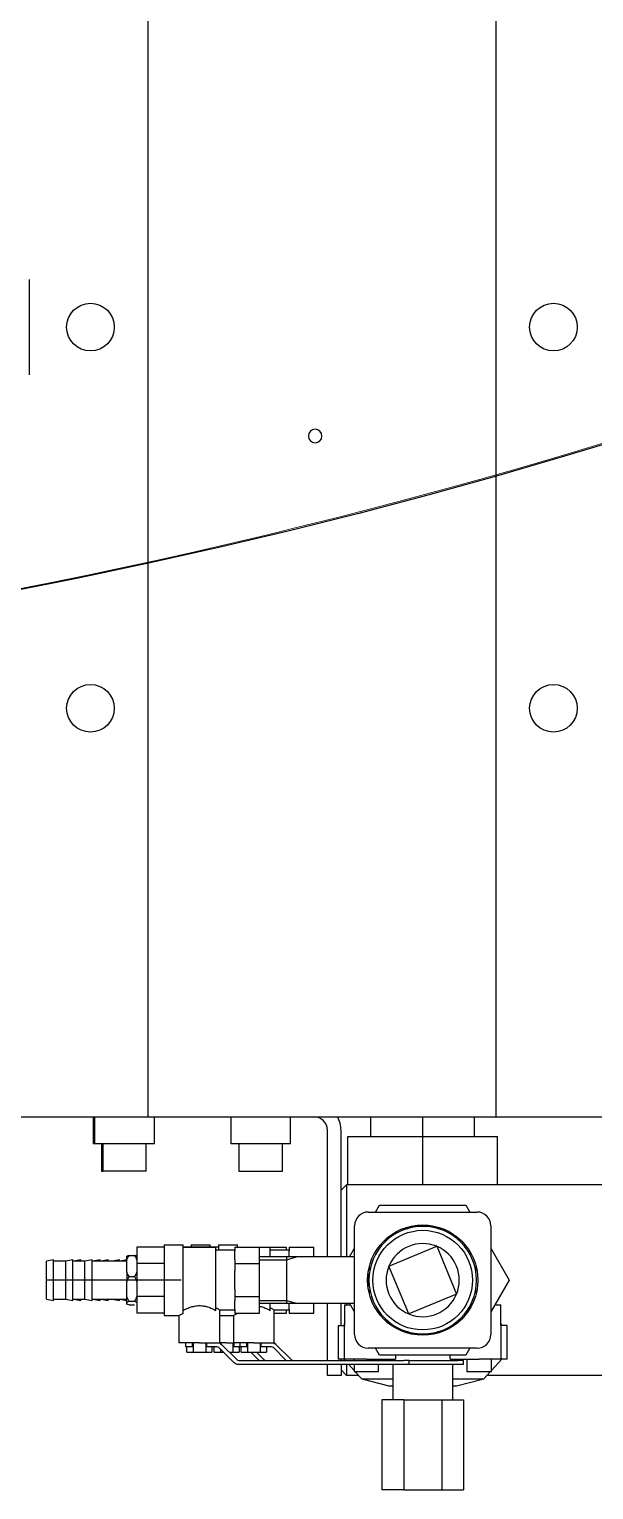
# Model space of a CAD drawing. Header units: millimetres. Extents: x 10462777 to 22643323, y 453826 to 1389191.
# Drawn here: x 11269581 to 11269782, y 577398 to 577918 of the extents above; entities that cross this region are included whole.
import ezdxf

# ---------------------------------------------------------------- set-up
doc = ezdxf.new("R2010")
doc.units = ezdxf.units.MM
doc.header["$LTSCALE"] = 200
doc.header["$MEASUREMENT"] = 0
doc.linetypes.add('CENTER', pattern=[2, 1.25, -0.25, 0.25, -0.25])
doc.linetypes.add('PHANTOM', pattern=[2.5, 1.25, -0.25, 0.25, -0.25, 0.25, -0.25])
for name, color, linetype in [('1', 1, 'CENTER'), ('11', 6, 'PHANTOM'), ('DV1_DEFAULT', 7, 'CONTINUOUS')]:
    doc.layers.add(name, color=color, linetype=linetype)
doc.layers.add('LAYOUT', color=8, linetype='CONTINUOUS', lineweight=25)

# ---------------------------------------------------------------- blocks, each defined once
blk = doc.blocks.new('r710ic')
at = {"layer": 'DV1_DEFAULT', "color": 7, "linetype": 'Continuous', "lineweight": 0}
blk.add_arc((272041.37, 104232.63), 2050.12, 337.10565, 23.79911, dxfattribs=at)
at = {"layer": 'LAYOUT', "color": 3}
blk.add_circle((272041.37, 104232.63), 2050.12, dxfattribs=at)

msp = doc.modelspace()

# ---------------------------------------------------------------- linework, layer by layer
at = {"layer": '1', "color": 15, "linetype": 'Continuous'}
for p, q in [((11269623.42769, 577530.84448), (11269623.42769, 578499.24522)), ((11269623.42769, 577530.84448), (11269623.42769, 578499.24522)), ((11269747.07319, 578499.24522), (11269747.07319, 577530.84448)), ((11269747.07319, 578499.24522), (11269747.07319, 577530.84448)), ((11269581.14736, 577828.62771), (11269581.14736, 577794.73368)), ((11269581.14736, 577828.62771), (11269581.14736, 577794.73368)), ((11269542.41133, 577530.84448), (11269623.42769, 577530.84448)), ((11269542.41133, 577530.84448), (11269623.42769, 577530.84448)), ((11269623.42769, 577530.84448), (11269641.87606, 577530.84448)), ((11269623.42769, 577530.84448), (11269641.87606, 577530.84448)), ((11269641.87606, 577530.84448), (11269660.07604, 577530.84448)), ((11269641.87606, 577530.84448), (11269660.07604, 577530.84448)), ((11269660.07604, 577530.84448), (11269710.42484, 577530.84448)), ((11269660.07604, 577530.84448), (11269710.42484, 577530.84448)), ((11269710.42484, 577530.84448), (11269728.62482, 577530.84448)), ((11269710.42484, 577530.84448), (11269728.62482, 577530.84448)), ((11269728.62482, 577530.84448), (11269747.07319, 577530.84448)), ((11269728.62482, 577530.84448), (11269747.07319, 577530.84448)), ((11269747.07319, 577530.84448), (11269828.08955, 577530.84448)), ((11269747.07319, 577530.84448), (11269828.08955, 577530.84448))]:
    msp.add_line(p, q, dxfattribs=at)
at = {"layer": '1', "color": 252, "linetype": 'Continuous'}
for p, q in [((11269603.90141, 577530.84448), (11269603.90141, 577521.16047)), ((11269604.38898, 577530.84448), (11269604.38898, 577521.16047)), ((11269625.6938, 577521.16047), (11269625.6938, 577530.84448)), ((11269652.80902, 577530.84448), (11269652.80902, 577521.16047)), ((11269674.11383, 577521.16047), (11269674.11383, 577530.84448)), ((11269687.18388, 577480.97283), (11269687.18388, 577526.00248)), ((11269692.02588, 577480.97283), (11269692.02588, 577526.00248)), ((11269604.38884, 577521.16047), (11269603.90141, 577521.16047)), ((11269618.19087, 577521.16047), (11269604.38898, 577521.16047)), ((11269625.6938, 577521.16047), (11269618.19087, 577521.16047)), ((11269666.6109, 577521.16047), (11269652.80902, 577521.16047)), ((11269674.11383, 577521.16047), (11269666.6109, 577521.16047)), ((11269693.96268, 577506.63446), (11269692.02588, 577504.69766)), ((11269845.0332, 577506.63446), (11269693.96268, 577506.63446)), ((11269693.96268, 577506.63446), (11269693.96268, 577501.79246)), ((11269693.96268, 577501.79246), (11269693.96268, 577480.97124)), ((11269701.70989, 577496.95045), (11269740.44592, 577496.95045)), ((11269696.86788, 577453.37242), (11269696.86788, 577492.10845)), ((11269745.28792, 577492.10845), (11269745.28792, 577453.37242)), ((11269662.97416, 577479.95502), (11269672.65787, 577479.95502)), ((11269696.86751, 577480.97184), (11269662.97443, 577480.97184)), ((11269672.65787, 577479.95502), (11269676.18024, 577480.97184)), ((11269672.65787, 577480.97184), (11269672.65787, 577464.50903)), ((11269701.70989, 577471.55336), (11269701.70989, 577475.81266)), ((11269701.70989, 577469.66911), (11269701.70989, 577471.55336)), ((11269662.97416, 577465.52585), (11269672.65787, 577465.52585)), ((11269662.97443, 577464.50903), (11269696.86751, 577464.50903)), ((11269672.65787, 577465.52585), (11269676.18024, 577464.50903)), ((11269687.18388, 577444.17329), (11269687.18388, 577464.51001)), ((11269692.02588, 577456.6413), (11269692.02588, 577464.51001)), ((11269693.96268, 577464.50963), (11269693.96268, 577464.00122)), ((11269740.44592, 577448.53042), (11269701.70989, 577448.53042)), ((11269687.18388, 577438.84641), (11269687.18388, 577442.7199)), ((11269692.02588, 577444.17329), (11269692.02588, 577444.63374)), ((11269692.02588, 577442.7199), (11269692.02588, 577438.84641)), ((11269693.96268, 577442.7199), (11269693.96268, 577438.84641)), ((11269692.02588, 577438.84641), (11269687.18388, 577438.84641)), ((11269692.02588, 577440.78321), (11269693.96268, 577438.84641)), ((11269698.28235, 577438.84641), (11269693.96268, 577438.84641)), ((11269795.11855, 577438.84641), (11269743.87732, 577438.84641))]:
    msp.add_line(p, q, dxfattribs=at)
at = {"layer": '1', "color": 60, "linetype": 'Continuous'}
for p, q in [((11269702.67829, 577523.87199), (11269702.67829, 577530.84477)), ((11269721.0779, 577523.87199), (11269721.0779, 577530.84477)), ((11269739.47752, 577523.87199), (11269739.47752, 577530.84477)), ((11269694.44688, 577506.6347), (11269694.44688, 577523.87199)), ((11269694.44688, 577523.87199), (11269721.0779, 577523.87199)), ((11269721.0779, 577523.87199), (11269747.70892, 577523.87199)), ((11269721.0779, 577506.6347), (11269721.0779, 577523.87199)), ((11269747.70892, 577506.6347), (11269747.70892, 577523.87199)), ((11269704.30451, 577496.95011), (11269705.70248, 577499.37146)), ((11269705.70248, 577499.37146), (11269736.45333, 577499.37146)), ((11269736.45333, 577499.37146), (11269737.85129, 577496.95011)), ((11269714.2951, 577491.14005), (11269715.85735, 577491.14005)), ((11269726.29845, 577491.14005), (11269727.8607, 577491.14005)), ((11269695.0795, 577480.97192), (11269696.86809, 577484.06985)), ((11269707.75364, 577486.46137), (11269708.53477, 577487.81432)), ((11269709.05581, 577477.71458), (11269726.05205, 577484.76253)), ((11269726.05205, 577484.76253), (11269733.1, 577467.76629)), ((11269733.62104, 577487.81432), (11269734.40216, 577486.46137)), ((11269745.28771, 577484.06985), (11269751.82876, 577472.74044)), ((11269701.75197, 577476.06617), (11269702.53309, 577477.41911)), ((11269716.10376, 577460.71834), (11269709.05581, 577477.71458)), ((11269739.62271, 577477.41911), (11269740.40384, 577476.06617)), ((11269702.53309, 577468.06176), (11269701.75197, 577469.41471)), ((11269740.40384, 577469.41471), (11269739.62271, 577468.06176)), ((11269751.82876, 577472.74044), (11269745.28771, 577461.41102)), ((11269693.28121, 577464.00062), (11269693.28121, 577456.64077)), ((11269693.28121, 577464.00062), (11269695.37285, 577464.00062)), ((11269696.86809, 577461.41102), (11269695.0795, 577464.50895)), ((11269733.1, 577467.76629), (11269716.10376, 577460.71834)), ((11269746.78295, 577464.00062), (11269748.87459, 577464.00062)), ((11269748.87459, 577456.64077), (11269748.87459, 577464.00062)), ((11269708.53477, 577457.66655), (11269707.75364, 577459.0195)), ((11269734.40216, 577459.0195), (11269733.62104, 577457.66655)), ((11269691.05748, 577456.64077), (11269691.05748, 577444.6326)), ((11269691.05748, 577456.64077), (11269693.28121, 577456.64077)), ((11269693.28125, 577457.52717), (11269692.99428, 577456.64077)), ((11269693.28121, 577444.6326), (11269693.28121, 577456.64077)), ((11269715.85735, 577454.34082), (11269714.2951, 577454.34082)), ((11269727.8607, 577454.34082), (11269726.29845, 577454.34082)), ((11269749.16152, 577456.64077), (11269748.87455, 577457.52717)), ((11269748.87459, 577456.64077), (11269748.87459, 577444.6326)), ((11269751.09833, 577456.64077), (11269748.87459, 577456.64077)), ((11269751.09833, 577444.6326), (11269751.09833, 577456.64077)), ((11269705.70248, 577446.10942), (11269704.30451, 577448.53076)), ((11269737.85129, 577448.53076), (11269736.45333, 577446.10942)), ((11269693.28121, 577444.6326), (11269691.05748, 577444.6326)), ((11269692.99428, 577444.6326), (11269693.41462, 577444.17253)), ((11269701.02842, 577444.6326), (11269693.28121, 577444.6326)), ((11269694.74172, 577442.71998), (11269696.6706, 577440.60877)), ((11269696.67062, 577444.6326), (11269696.67062, 577444.17258)), ((11269696.67062, 577442.72001), (11269696.67062, 577440.2748)), ((11269701.02842, 577444.6326), (11269711.35765, 577444.6326)), ((11269705.38622, 577444.17258), (11269705.38622, 577444.6326)), ((11269705.38622, 577440.2748), (11269705.38622, 577442.72001)), ((11269736.45333, 577446.10942), (11269705.70248, 577446.10942)), ((11269710.42549, 577444.6326), (11269710.42549, 577444.1724)), ((11269710.42549, 577442.71995), (11269710.42549, 577430.1308)), ((11269711.35765, 577446.1094), (11269711.35765, 577444.6326)), ((11269730.79816, 577444.6326), (11269730.79816, 577446.1094)), ((11269730.79816, 577444.6326), (11269741.12738, 577444.6326)), ((11269731.73031, 577444.1724), (11269731.73031, 577444.6326)), ((11269731.73031, 577430.1308), (11269731.73031, 577442.71995)), ((11269736.76958, 577444.6326), (11269736.76958, 577440.2748)), ((11269748.87459, 577444.6326), (11269741.12738, 577444.6326)), ((11269745.48519, 577440.2748), (11269745.48519, 577444.6326)), ((11269745.4852, 577440.60877), (11269749.16152, 577444.6326)), ((11269751.09833, 577444.6326), (11269748.87459, 577444.6326)), ((11269696.67062, 577440.2748), (11269701.02842, 577440.2748)), ((11269696.97569, 577440.27484), (11269699.40251, 577437.61862)), ((11269699.40251, 577437.61862), (11269709.06973, 577435.19761)), ((11269699.40251, 577437.61862), (11269710.42404, 577437.61862)), ((11269701.02842, 577440.2748), (11269705.38622, 577440.2748)), ((11269731.73177, 577437.61862), (11269742.7533, 577437.61862)), ((11269733.08607, 577435.19761), (11269742.7533, 577437.61862)), ((11269736.76958, 577440.2748), (11269741.12738, 577440.2748)), ((11269741.12738, 577440.2748), (11269745.48519, 577440.2748)), ((11269742.7533, 577437.61862), (11269745.18011, 577440.27484)), ((11269709.06973, 577435.19761), (11269710.4255, 577435.19761)), ((11269731.73031, 577435.19761), (11269733.08607, 577435.19761)), ((11269714.2991, 577430.1308), (11269706.55189, 577430.1308)), ((11269706.55189, 577430.1308), (11269706.55189, 577398.17358)), ((11269714.2991, 577430.1308), (11269727.85671, 577430.1308)), ((11269714.2991, 577430.1308), (11269714.2991, 577398.17358)), ((11269727.85671, 577430.1308), (11269735.60391, 577430.1308)), ((11269727.85671, 577430.1308), (11269727.85671, 577398.17358)), ((11269735.60391, 577430.1308), (11269735.60391, 577398.17358)), ((11269714.2991, 577398.17358), (11269706.55189, 577398.17358)), ((11269714.2991, 577398.17358), (11269727.85671, 577398.17358)), ((11269727.85671, 577398.17358), (11269735.60391, 577398.17358))]:
    msp.add_line(p, q, dxfattribs=at)
at = {"layer": '1', "color": 15, "linetype": 'Continuous'}
for centre in [(11269602.93638, 577811.6807), (11269602.93638, 577811.6807), (11269767.5645, 577811.6807), (11269767.5645, 577811.6807), (11269602.93638, 577676.10459), (11269602.93638, 577676.10459), (11269767.5645, 577676.10459), (11269767.5645, 577676.10459)]:
    msp.add_circle(centre, 8.47351, dxfattribs=at)
at = {"layer": '1', "color": 15, "linetype": 'Continuous', "extrusion": (0, 0, -1)}
msp.add_circle((-11269682.82944, 577772.94467), 2.421, dxfattribs=at)
msp.add_circle((-11269682.82944, 577772.94467), 2.421, dxfattribs=at)
at = {"layer": '1', "color": 252, "linetype": 'Continuous'}
msp.add_circle((11269721.0779, 577472.74044), 19.61012, dxfattribs=at)
at = {"layer": '1', "color": 60, "linetype": 'Continuous'}
msp.add_circle((11269721.0779, 577472.74044), 17.70963, dxfattribs=at)
at = {"layer": '1', "color": 252, "linetype": 'Continuous'}
for centre, radius, start, end in [((11269682.34187, 577526.00248), 4.842, 0, 90), ((11269682.34187, 577526.00248), 9.68401, 0, 30.0009296), ((11269701.70989, 577492.10845), 4.842, 90, 180), ((11269740.44592, 577492.10845), 4.842, 0, 90), ((11269701.70989, 577453.37242), 4.842, 180, 270), ((11269740.44592, 577453.37242), 4.842, 270, 0)]:
    msp.add_arc(centre, radius, start, end, dxfattribs=at)
at = {"layer": '1', "color": 60, "linetype": 'Continuous'}
for start, end in [(67.5226736, 157.5226735), (337.5226735, 67.5226736), (157.5226735, 247.5226736), (247.5226736, 337.5226735)]:
    msp.add_arc((11269721.0779, 577472.74044), 13.01049, start, end, dxfattribs=at)
at = {"layer": '11', "color": 60, "linetype": 'Continuous'}
for p, q in [((11269606.80661, 577521.16047), (11269606.80661, 577511.47647)), ((11269607.29418, 577521.16047), (11269607.29418, 577511.47647)), ((11269622.78859, 577511.47647), (11269622.78859, 577521.16047)), ((11269655.71422, 577521.16047), (11269655.71422, 577511.47647)), ((11269671.20863, 577511.47647), (11269671.20863, 577521.16047)), ((11269606.80661, 577511.47647), (11269607.29408, 577511.47647)), ((11269622.78859, 577511.47647), (11269607.29418, 577511.47647)), ((11269655.71422, 577511.47647), (11269671.05859, 577511.47647)), ((11269671.05859, 577511.47647), (11269671.20863, 577511.47647)), ((11269589.83539, 577480.00344), (11269587.26429, 577479.51924)), ((11269587.26429, 577479.00557), (11269587.26429, 577479.51924)), ((11269587.26429, 577465.96163), (11269587.26429, 577479.00557)), ((11269589.83539, 577479.45308), (11269589.83539, 577480.00344)), ((11269594.12057, 577479.51924), (11269589.83539, 577479.51924)), ((11269589.83539, 577465.47743), (11269589.83539, 577479.45308)), ((11269596.69167, 577480.00344), (11269594.12057, 577479.51924)), ((11269594.12057, 577479.00557), (11269594.12057, 577479.51924)), ((11269594.12057, 577465.96163), (11269594.12057, 577479.00557)), ((11269596.69167, 577479.45308), (11269596.69167, 577480.00344)), ((11269600.97684, 577479.51924), (11269596.69167, 577479.51924)), ((11269596.69167, 577465.47743), (11269596.69167, 577479.45308)), ((11269599.5194, 577480.00344), (11269596.9483, 577479.51924)), ((11269599.5194, 577479.51912), (11269599.5194, 577480.00344)), ((11269603.54795, 577480.00344), (11269600.97684, 577479.51924)), ((11269600.97684, 577479.00557), (11269600.97684, 577479.51924)), ((11269600.97684, 577465.96163), (11269600.97684, 577479.00557)), ((11269603.54795, 577479.45308), (11269603.54795, 577480.00344)), ((11269615.83211, 577479.51924), (11269603.54795, 577479.51924)), ((11269603.54795, 577465.47743), (11269603.54795, 577479.45308)), ((11269606.37568, 577480.00344), (11269603.80457, 577479.51924)), ((11269606.37568, 577479.51912), (11269606.37568, 577480.00344)), ((11269609.20341, 577480.00344), (11269606.6323, 577479.51924)), ((11269609.20341, 577479.51912), (11269609.20341, 577480.00344)), ((11269613.23195, 577480.00344), (11269610.66085, 577479.51924)), ((11269613.23195, 577479.51912), (11269613.23195, 577480.00344)), ((11269615.8321, 577479.96058), (11269613.48858, 577479.51924)), ((11269615.83211, 577479.9451), (11269615.83211, 577481.26312)), ((11269615.83211, 577475.56948), (11269615.83211, 577479.9451)), ((11269616.65525, 577481.52501), (11269618.57268, 577481.52501)), ((11269615.83211, 577475.56948), (11269615.83211, 577472.14776)), ((11269616.65525, 577473.98957), (11269618.57268, 577473.98957)), ((11269615.83211, 577467.0468), (11269615.83211, 577472.14776)), ((11269587.26429, 577465.96163), (11269589.83539, 577465.47743)), ((11269589.83539, 577465.96163), (11269594.12057, 577465.96163)), ((11269594.12057, 577465.96163), (11269596.69167, 577465.47743)), ((11269596.69167, 577465.96163), (11269600.97684, 577465.96163)), ((11269596.9483, 577465.96163), (11269599.5194, 577465.47743)), ((11269599.5194, 577465.47743), (11269599.5194, 577465.96185)), ((11269600.97684, 577465.96163), (11269603.54795, 577465.47743)), ((11269603.54795, 577465.96163), (11269615.83211, 577465.96163)), ((11269603.80457, 577465.96163), (11269606.37568, 577465.47743)), ((11269606.37568, 577465.47743), (11269606.37568, 577465.96185)), ((11269606.6323, 577465.96163), (11269609.20341, 577465.47743)), ((11269609.20341, 577465.47743), (11269609.20341, 577465.96185)), ((11269610.66085, 577465.96163), (11269613.23195, 577465.47743)), ((11269613.23195, 577465.47743), (11269613.23195, 577465.96185)), ((11269613.48858, 577465.96163), (11269615.8321, 577465.52029)), ((11269615.83211, 577464.94309), (11269615.83211, 577467.0468)), ((11269615.83211, 577464.21776), (11269615.83211, 577464.94309)), ((11269616.65525, 577465.20499), (11269618.57268, 577465.20499)), ((11269616.65525, 577463.95586), (11269618.57268, 577463.95586))]:
    msp.add_line(p, q, dxfattribs=at)
at = {"layer": '11', "color": 252, "linetype": 'Continuous'}
for p, q in [((11269619.39582, 577484.48167), (11269619.39582, 577478.61105)), ((11269629.07983, 577484.48167), (11269619.39582, 577484.48167)), ((11269629.07983, 577485.32965), (11269635.85864, 577485.32965)), ((11269629.07983, 577485.32965), (11269629.07983, 577460.15123)), ((11269635.85864, 577460.92952), (11269635.85864, 577485.32965)), ((11269638.76384, 577484.48167), (11269635.85864, 577484.48167)), ((11269647.47945, 577484.36124), (11269635.85864, 577484.36124)), ((11269638.76384, 577485.32965), (11269645.54264, 577485.32965)), ((11269638.76384, 577485.32965), (11269638.76384, 577484.48162)), ((11269648.44785, 577484.48167), (11269638.76384, 577484.48167)), ((11269638.76384, 577484.48167), (11269638.76384, 577484.36123)), ((11269645.54264, 577484.4815), (11269645.54264, 577485.32965)), ((11269647.47945, 577461.96766), (11269647.47945, 577484.36124)), ((11269648.44785, 577485.32965), (11269655.22665, 577485.32965)), ((11269648.44785, 577485.32965), (11269648.44785, 577483.39264)), ((11269654.25825, 577484.48167), (11269662.97386, 577484.48167)), ((11269654.25825, 577484.48167), (11269654.25825, 577483.13392)), ((11269655.22665, 577484.4815), (11269655.22665, 577485.32965)), ((11269666.84746, 577484.36124), (11269662.97374, 577484.36124)), ((11269662.97386, 577478.61105), (11269662.97386, 577484.48167)), ((11269663.94226, 577484.48167), (11269672.65787, 577484.48167)), ((11269663.94226, 577484.48167), (11269663.94226, 577484.36124)), ((11269666.84746, 577480.97197), (11269666.84746, 577484.36124)), ((11269672.65787, 577483.39276), (11269672.65787, 577484.48167)), ((11269673.62627, 577484.48167), (11269673.62627, 577483.13392)), ((11269673.62627, 577484.48167), (11269682.34187, 577484.48167)), ((11269682.34187, 577480.97187), (11269682.34187, 577484.48167)), ((11269619.39582, 577478.61105), (11269619.39582, 577466.86982)), ((11269629.07983, 577478.61105), (11269619.39582, 577478.61105)), ((11269654.25825, 577483.39284), (11269647.47945, 577483.39284)), ((11269654.25825, 577479.9588), (11269654.25825, 577483.13392)), ((11269654.25825, 577479.9588), (11269654.25825, 577478.61105)), ((11269654.25825, 577478.61105), (11269654.25825, 577475.91555)), ((11269654.25825, 577478.61105), (11269662.97386, 577478.61105)), ((11269662.97386, 577466.86982), (11269662.97386, 577478.61105)), ((11269673.62627, 577483.39284), (11269666.84746, 577483.39284)), ((11269673.62627, 577480.97189), (11269673.62627, 577483.13392)), ((11269654.25825, 577469.56532), (11269654.25825, 577475.91555)), ((11269654.25825, 577469.56532), (11269654.25825, 577466.86982)), ((11269619.39582, 577466.86982), (11269619.39582, 577460.9992)), ((11269629.07983, 577466.86982), (11269619.39582, 577466.86982)), ((11269654.25825, 577466.86982), (11269662.97386, 577466.86982)), ((11269654.25825, 577466.86982), (11269654.25825, 577465.52207)), ((11269654.25825, 577462.34695), (11269654.25825, 577465.52207)), ((11269662.97386, 577460.9992), (11269662.97386, 577466.86982)), ((11269666.84746, 577461.96766), (11269666.84746, 577464.50912)), ((11269673.62627, 577462.34695), (11269673.62627, 577464.50898)), ((11269682.34187, 577460.9992), (11269682.34187, 577464.509)), ((11269629.07983, 577460.9992), (11269619.39582, 577460.9992)), ((11269629.07983, 577460.15123), (11269634.40604, 577460.15123)), ((11269634.40604, 577460.15123), (11269634.40604, 577450.46722)), ((11269648.93205, 577450.46722), (11269648.93205, 577462.08803)), ((11269654.25825, 577462.08803), (11269648.93205, 577462.08803)), ((11269648.93212, 577460.15123), (11269653.77405, 577460.15123)), ((11269653.77405, 577460.15123), (11269653.77405, 577450.46722)), ((11269654.25825, 577462.34695), (11269654.25825, 577460.9992)), ((11269654.25825, 577460.9992), (11269662.97386, 577460.9992)), ((11269668.30006, 577450.46722), (11269668.30006, 577462.08803)), ((11269673.62627, 577462.08803), (11269668.30006, 577462.08803)), ((11269668.30006, 577460.9992), (11269672.65787, 577460.9992)), ((11269672.65787, 577460.9992), (11269672.65787, 577462.08811)), ((11269673.62627, 577462.34695), (11269673.62627, 577460.9992)), ((11269673.62627, 577460.9992), (11269682.34187, 577460.9992)), ((11269641.66904, 577450.46722), (11269634.40604, 577450.46722)), ((11269636.82704, 577449.01462), (11269636.82704, 577450.46722)), ((11269639.15306, 577449.01462), (11269636.82704, 577449.01462)), ((11269637.19619, 577447.07782), (11269637.19619, 577449.01462)), ((11269639.15306, 577449.01462), (11269639.15306, 577450.46722)), ((11269639.43262, 577450.46722), (11269639.43262, 577447.07782)), ((11269641.66904, 577450.46722), (11269648.09269, 577450.46722)), ((11269643.90547, 577450.46722), (11269643.90547, 577447.07782)), ((11269644.18502, 577450.46722), (11269644.18502, 577449.01462)), ((11269647.92924, 577449.01462), (11269644.18502, 577449.01462)), ((11269646.14189, 577449.01462), (11269646.14189, 577447.07782)), ((11269646.8802, 577447.07782), (11269646.8802, 577449.01462)), ((11269648.09269, 577450.46722), (11269648.1298, 577450.46722)), ((11269654.05769, 577443.28729), (11269648.614, 577448.73098)), ((11269648.83707, 577450.33344), (11269648.83707, 577450.42552)), ((11269651.35305, 577450.46722), (11269648.92973, 577450.46722)), ((11269649.11662, 577450.46722), (11269649.11662, 577450.19691)), ((11269649.11662, 577448.22836), (11269649.11662, 577447.07782)), ((11269649.49932, 577449.89994), (11269654.94301, 577444.45625)), ((11269651.35305, 577450.46722), (11269653.86908, 577450.46722)), ((11269653.58947, 577450.46722), (11269653.58947, 577447.07782)), ((11269661.03706, 577450.46722), (11269653.77405, 577450.46722)), ((11269653.86903, 577450.46722), (11269653.86903, 577449.01462)), ((11269656.195, 577449.01462), (11269653.86903, 577449.01462)), ((11269655.8259, 577449.01462), (11269655.8259, 577447.07782)), ((11269656.19505, 577449.01462), (11269656.19505, 577450.46722)), ((11269658.52108, 577449.01462), (11269656.19505, 577449.01462)), ((11269656.5642, 577447.07782), (11269656.5642, 577449.01462)), ((11269658.52108, 577449.01462), (11269658.52108, 577450.46722)), ((11269658.80063, 577450.46722), (11269658.80063, 577447.07782)), ((11269661.03706, 577450.46722), (11269667.4607, 577450.46722)), ((11269663.27348, 577450.46722), (11269663.27348, 577447.07782)), ((11269663.55304, 577450.46722), (11269663.55304, 577449.01462)), ((11269667.29725, 577449.01462), (11269663.55304, 577449.01462)), ((11269665.50991, 577449.01462), (11269665.50991, 577447.07782)), ((11269667.4607, 577450.46722), (11269667.49781, 577450.46722)), ((11269672.54034, 577444.17265), (11269667.98201, 577448.73098)), ((11269668.86734, 577449.89994), (11269674.31103, 577444.45625)), ((11269637.19619, 577447.07782), (11269639.43262, 577447.07782)), ((11269639.43262, 577447.07782), (11269643.90547, 577447.07782)), ((11269643.90547, 577447.07782), (11269646.14189, 577447.07782)), ((11269646.8802, 577447.07782), (11269649.11662, 577447.07782)), ((11269649.11662, 577447.07782), (11269650.26719, 577447.07782)), ((11269652.32142, 577447.07782), (11269653.58947, 577447.07782)), ((11269653.58947, 577447.07782), (11269655.8259, 577447.07782)), ((11269714.2991, 577442.72001), (11269655.42721, 577442.72001)), ((11269655.62778, 577444.17261), (11269714.2991, 577444.17261)), ((11269656.5642, 577447.07782), (11269658.80063, 577447.07782)), ((11269658.80063, 577447.07782), (11269663.27348, 577447.07782)), ((11269662.85633, 577444.17265), (11269659.95119, 577447.0778)), ((11269662.00537, 577447.0779), (11269664.62702, 577444.45625)), ((11269663.27348, 577447.07782), (11269665.50991, 577447.07782)), ((11269716.2359, 577444.17261), (11269714.2991, 577444.17261)), ((11269716.2359, 577442.72001), (11269714.2991, 577442.72001)), ((11269716.23531, 577444.17261), (11269733.66711, 577444.17261)), ((11269733.66711, 577442.72001), (11269716.23552, 577442.72001)), ((11269716.2359, 577442.72001), (11269716.2359, 577444.17261)), ((11269735.60391, 577444.17261), (11269733.66711, 577444.17261)), ((11269735.60391, 577442.72001), (11269733.66711, 577442.72001)), ((11269735.60391, 577442.72001), (11269735.60391, 577444.17261))]:
    msp.add_line(p, q, dxfattribs=at)
at = {"layer": '11', "color": 51, "linetype": 'Continuous'}
for p, q in [((11269615.83211, 577472.74044), (11269587.26429, 577472.74044)), ((11269615.83211, 577472.74044), (11269587.26429, 577472.74044)), ((11269625.51612, 577472.74044), (11269596.9483, 577472.74044)), ((11269635.20012, 577472.74044), (11269606.6323, 577472.74044))]:
    msp.add_line(p, q, dxfattribs=at)
at = {"layer": '11', "color": 60, "linetype": 'Continuous', "extrusion": (0, 0, -1)}
msp.add_circle((-11269721.0779, 577472.74044), 19.12591, dxfattribs=at)
at = {"layer": '11', "color": 252, "linetype": 'Continuous'}
for centre, start, end in [((11269647.92924, 577448.04622), 44.9999999, 90), ((11269667.29725, 577448.04622), 44.9999999, 90), ((11269655.62778, 577445.14101), 224.9999999, 270), ((11269665.31178, 577445.14101), 224.9999999, 270), ((11269674.99579, 577445.14101), 224.9999999, 270)]:
    msp.add_arc(centre, 0.9684, start, end, dxfattribs=at)
at = {"layer": '11', "color": 252, "linetype": 'Continuous', "extrusion": (0, 0, -1)}
for centre, start, end in [((-11269648.1298, 577448.53042), 90, 135.0000001), ((-11269667.49781, 577448.53042), 90, 135.0000001), ((-11269655.42721, 577444.65681), 270, 315.0000001)]:
    msp.add_arc(centre, 1.9368, start, end, dxfattribs=at)
at = {"layer": '11', "color": 60, "linetype": 'Continuous'}
for points in [[(11269616.65525, 577481.52501), (11269616.33321, 577481.44037), (11269616.05077, 577481.35352), (11269615.83211, 577481.26312)], [(11269618.57268, 577481.52501), (11269618.89472, 577481.01439), (11269619.17717, 577480.49046), (11269619.39582, 577479.9451)], [(11269616.65525, 577473.98957), (11269616.33321, 577474.50019), (11269616.05077, 577475.02412), (11269615.83211, 577475.56948)], [(11269615.83211, 577472.14776), (11269616.05129, 577472.78506), (11269616.33388, 577473.39552), (11269616.65525, 577473.98957)], [(11269616.65525, 577463.95586), (11269616.33321, 577464.0405), (11269616.05077, 577464.12735), (11269615.83211, 577464.21776)], [(11269619.39582, 577467.0468), (11269619.17664, 577466.4095), (11269618.89406, 577465.79903), (11269618.57268, 577465.20499)], [(11269618.57268, 577465.20499), (11269618.89472, 577465.12034), (11269619.17717, 577465.03349), (11269619.39582, 577464.94309)]]:
    msp.add_open_spline(points, degree=3, dxfattribs=at)
for points in [[(11269615.83211, 577479.9451), (11269615.94101, 577480.21672), (11269616.06743, 577480.4862), (11269616.34482, 577481.01377), (11269616.49546, 577481.27165), (11269616.65525, 577481.52501)], [(11269619.39582, 577481.26312), (11269619.28692, 577481.30814), (11269619.16051, 577481.35281), (11269618.88312, 577481.44027), (11269618.73247, 577481.48302), (11269618.57268, 577481.52501)], [(11269619.39582, 577475.56948), (11269619.28692, 577475.29786), (11269619.16051, 577475.02838), (11269618.88312, 577474.50081), (11269618.73247, 577474.24293), (11269618.57268, 577473.98957)], [(11269618.57268, 577473.98957), (11269618.73371, 577473.69193), (11269618.8858, 577473.38799), (11269619.1624, 577472.77399), (11269619.28733, 577472.4632), (11269619.39582, 577472.14776)], [(11269616.65525, 577465.20499), (11269616.49423, 577465.50263), (11269616.34213, 577465.80657), (11269616.06554, 577466.42057), (11269615.9406, 577466.73135), (11269615.83211, 577467.0468)], [(11269615.83211, 577464.94309), (11269615.94101, 577464.98812), (11269616.06743, 577465.03279), (11269616.34482, 577465.12024), (11269616.49546, 577465.16299), (11269616.65525, 577465.20499)]]:
    msp.add_open_spline(points, degree=3, knots=[0, 0, 0, 0, 0.5, 0.5, 1, 1, 1, 1], dxfattribs=at)
at = {"layer": '11', "color": 252, "linetype": 'Continuous'}
for points, knots in [([(11269635.85864, 577461.96766), (11269636.19361, 577462.14833), (11269636.56997, 577462.3407), (11269637.19695, 577462.62821), (11269637.41649, 577462.72387), (11269637.87866, 577462.91118), (11269638.11835, 577463.00156), (11269638.85784, 577463.25465), (11269639.38026, 577463.40083), (11269640.21964, 577463.558), (11269640.50674, 577463.59929), (11269641.08329, 577463.65458), (11269641.37458, 577463.66894), (11269641.66904, 577463.66894)], [0, 0, 0, 0, 0.25, 0.25, 0.375, 0.375, 0.5, 0.5, 0.75, 0.75, 0.875, 0.875, 1, 1, 1, 1]), ([(11269641.66904, 577463.66894), (11269642.25748, 577463.66894), (11269642.82879, 577463.61146), (11269643.66326, 577463.45635), (11269643.93895, 577463.39274), (11269644.4685, 577463.25024), (11269644.72416, 577463.17113), (11269645.46663, 577462.91713), (11269645.93185, 577462.72418), (11269646.76812, 577462.3407), (11269647.14451, 577462.14831), (11269647.47945, 577461.96766)], [0, 0, 0, 0, 0.25, 0.25, 0.375, 0.375, 0.5, 0.5, 0.75, 0.75, 1, 1, 1, 1]), ([(11269647.47945, 577463.02018), (11269647.70708, 577462.88411), (11269647.91015, 577462.7577), (11269648.26719, 577462.53068), (11269648.42175, 577462.42964), (11269648.80084, 577462.17875), (11269648.93213, 577462.08797), (11269648.93201, 577462.08805)], [0, 0, 0, 0, 0.25, 0.25, 0.5, 0.5, 1, 1, 1, 1]), ([(11269662.98393, 577463.46235), (11269663.18344, 577463.42046), (11269663.38044, 577463.37297), (11269663.83652, 577463.25024), (11269664.09218, 577463.17113), (11269664.83464, 577462.91713), (11269665.29986, 577462.72418), (11269666.13614, 577462.3407), (11269666.51252, 577462.14831), (11269666.84746, 577461.96766)], [0, 0, 0, 0, 0.126256214, 0.126256214, 0.301004971, 0.301004971, 0.650502486, 0.650502486, 1, 1, 1, 1]), ([(11269666.84746, 577463.02018), (11269667.0751, 577462.88411), (11269667.27816, 577462.7577), (11269667.63521, 577462.53068), (11269667.78976, 577462.42964), (11269668.16885, 577462.17875), (11269668.30015, 577462.08797), (11269668.30002, 577462.08805)], [0, 0, 0, 0, 0.25, 0.25, 0.5, 0.5, 1, 1, 1, 1]), ([(11269634.40599, 577460.1512), (11269634.40608, 577460.15125), (11269634.43886, 577460.17024), (11269634.56633, 577460.24313), (11269634.6617, 577460.29741), (11269634.91266, 577460.43699), (11269635.06564, 577460.52082), (11269635.42323, 577460.7103), (11269635.62881, 577460.81645), (11269635.85864, 577460.92952)], [0, 0, 0, 0, 0.25, 0.25, 0.5, 0.5, 0.75, 0.75, 1, 1, 1, 1]), ([(11269653.77401, 577460.1512), (11269653.77409, 577460.15125), (11269653.80687, 577460.17024), (11269653.93435, 577460.24313), (11269654.02971, 577460.29741), (11269654.28067, 577460.43699), (11269654.43365, 577460.52082), (11269654.79125, 577460.7103), (11269654.99682, 577460.81645), (11269655.22665, 577460.92952)], [0, 0, 0, 0, 0.25, 0.25, 0.5, 0.5, 0.75, 0.75, 1, 1, 1, 1]), ([(11269649.49936, 577449.89991), (11269649.49929, 577449.89998), (11269649.49603, 577449.90323), (11269649.47919, 577449.92007), (11269649.46066, 577449.93861), (11269649.39274, 577450.00653), (11269649.33173, 577450.06753), (11269649.21059, 577450.18868), (11269649.16214, 577450.23712), (11269649.0824, 577450.31686), (11269649.05465, 577450.34462), (11269649.01136, 577450.38791), (11269648.99665, 577450.40262), (11269648.9667, 577450.43257), (11269648.94763, 577450.45163), (11269648.93205, 577450.46722)], [0, 0, 0, 0, 0.125, 0.125, 0.325, 0.325, 0.645, 0.645, 0.8225, 0.8225, 0.91125, 0.91125, 0.955625, 0.955625, 1, 1, 1, 1]), ([(11269668.86737, 577449.89991), (11269668.8673, 577449.89998), (11269668.86405, 577449.90323), (11269668.84721, 577449.92007), (11269668.82867, 577449.93861), (11269668.76075, 577450.00653), (11269668.69975, 577450.06753), (11269668.5786, 577450.18868), (11269668.53016, 577450.23712), (11269668.45042, 577450.31686), (11269668.42266, 577450.34462), (11269668.37937, 577450.38791), (11269668.36466, 577450.40262), (11269668.33471, 577450.43257), (11269668.31565, 577450.45163), (11269668.30006, 577450.46722)], [0, 0, 0, 0, 0.125, 0.125, 0.325, 0.325, 0.645, 0.645, 0.8225, 0.8225, 0.91125, 0.91125, 0.955625, 0.955625, 1, 1, 1, 1])]:
    msp.add_open_spline(points, degree=3, knots=knots, dxfattribs=at)

# ---------------------------------------------------------------- block references
at = {"layer": 'LAYOUT', "color": 2, "rotation": 270}
msp.add_blockref('r710ic', (11164953.374, 851772.39677, 0), dxfattribs=at)

doc.saveas('drawing.dxf')
